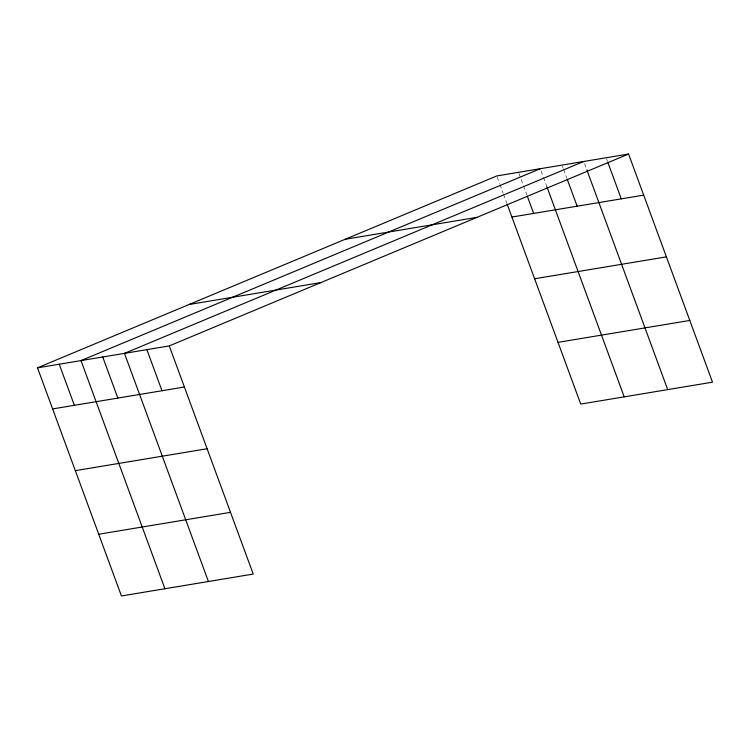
<?xml version="1.0" encoding="UTF-8"?>
<svg xmlns="http://www.w3.org/2000/svg" width="750" height="750" viewBox="0 0 750 750"><rect width="100%" height="100%" fill="white"/><g stroke="black" fill="none" stroke-linecap="round" stroke-linejoin="round"><path stroke-width="0.56" stroke-dasharray="3.75 2.81" d="M606.553 158.831L607.35 160.997M584.55 163.641L586.941 170.128M562.416 166.172L563.203 168.338M563.606 169.425L566.784 178.078M541.069 170.878L543.056 176.278M543.45 177.366L547.031 187.097M518.925 173.409L526.884 195.037M497.184 177.019L499.566 183.516M499.969 184.594L503.147 193.247M503.55 194.325L506.728 202.978"/><path stroke-width="1.12" d="M37.5 367.828L169.275 345.919L253.219 574.059L121.434 595.969L37.5 367.828L496.781 175.941L628.566 154.031L712.5 382.172L580.725 404.081L507.131 204.066M540.272 168.713L80.991 360.6L164.925 588.741M583.753 161.475L124.472 353.372L208.416 581.512M169.275 345.919L628.566 154.031M345.216 239.269L477 217.35M511.903 217.041L643.678 195.131M189.066 304.509L320.841 282.591M534.619 278.766L666.394 256.856M52.622 408.928L184.397 387.019M558.009 342.356L689.794 320.447M75.328 470.653L207.112 448.744M98.728 534.244L230.503 512.334M607.753 162.084L621.281 198.853M586.941 170.128L667.697 389.616M567.188 179.156L577.134 206.194M547.031 187.097L624.206 396.853M527.278 196.125L533.653 213.422M146.878 349.641L162 390.741M102.731 356.981L117.853 398.081M59.241 364.219L74.362 405.319"/></g></svg>
